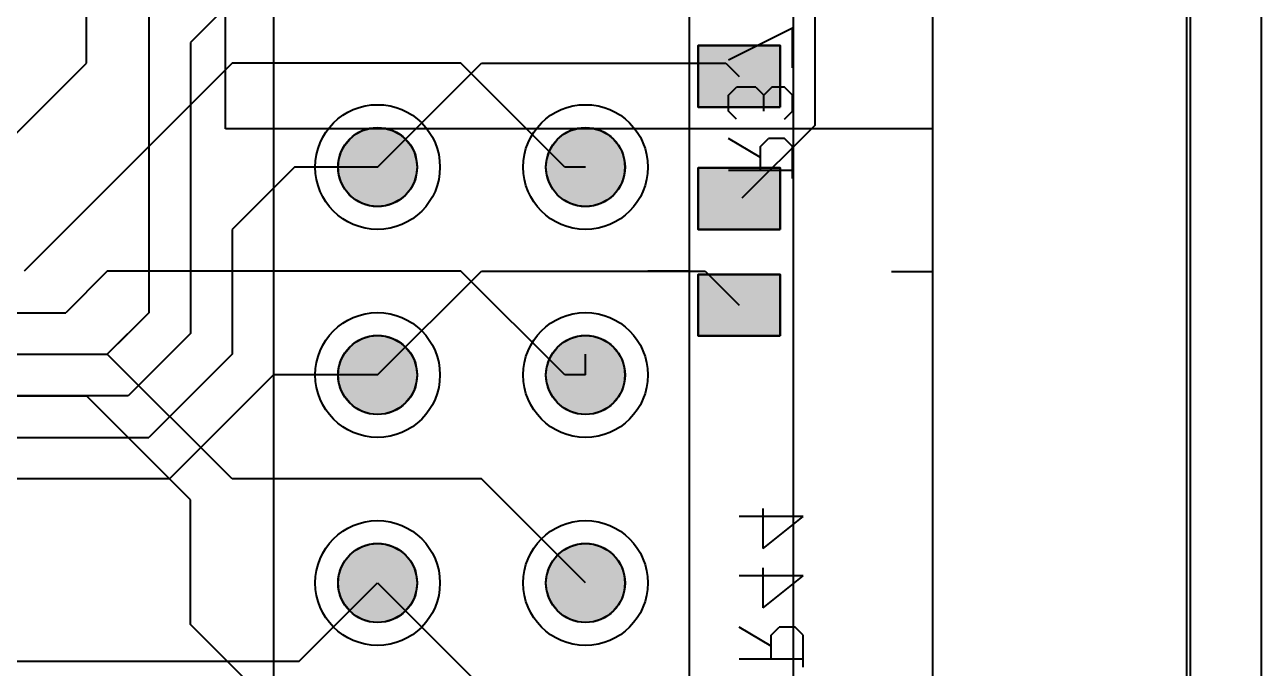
# Model space of a CAD drawing. Header units: millimetres. Extents: x 3 to 131, y 2 to 65.
# Drawn here: x 116.25 to 131.36, y 24.48 to 32.35 of the extents above; entities that cross this region are included whole.
import ezdxf

# ---------------------------------------------------------------- set-up
doc = ezdxf.new("R2010")
doc.units = ezdxf.units.MM
for name, color, linetype in [('bottom_copper', 7, 'Continuous'), ('bottom_silk', 7, 'Continuous'), ('drill_plated', 7, 'Continuous'), ('outline', 7, 'Continuous'), ('top_copper', 7, 'Continuous'), ('top_silk', 7, 'Continuous')]:
    doc.layers.add(name, color=color, linetype=linetype)

msp = doc.modelspace()

# ---------------------------------------------------------------- hatches: boundary and pattern name
at = {"layer": 'bottom_copper', "lineweight": 40}
for points in [[(125.478, 31.34), (124.478, 31.34), (124.478, 32.09), (125.478, 32.09), (125.478, 31.34)], [(121.035, 30.512), (121.008, 30.422), (120.963, 30.338), (120.903, 30.265), (120.83, 30.205), (120.746, 30.161), (120.656, 30.133), (120.562, 30.124), (120.468, 30.133), (120.377, 30.161), (120.294, 30.205), (120.221, 30.265), (120.161, 30.338), (120.116, 30.422), (120.088, 30.512), (120.079, 30.607), (120.088, 30.701), (120.116, 30.791), (120.161, 30.875), (120.221, 30.948), (120.294, 31.008), (120.377, 31.052), (120.468, 31.08), (120.562, 31.089), (120.656, 31.08), (120.746, 31.052), (120.83, 31.008), (120.903, 30.948), (120.963, 30.875), (121.008, 30.791), (121.035, 30.701), (121.044, 30.607), (121.035, 30.512)], [(123.575, 30.512), (123.548, 30.422), (123.503, 30.338), (123.443, 30.265), (123.37, 30.205), (123.286, 30.161), (123.196, 30.133), (123.102, 30.124), (123.008, 30.133), (122.917, 30.161), (122.834, 30.205), (122.761, 30.265), (122.701, 30.338), (122.656, 30.422), (122.628, 30.512), (122.619, 30.607), (122.628, 30.701), (122.656, 30.791), (122.701, 30.875), (122.761, 30.948), (122.834, 31.008), (122.917, 31.052), (123.008, 31.08), (123.102, 31.089), (123.196, 31.08), (123.286, 31.052), (123.37, 31.008), (123.443, 30.948), (123.503, 30.875), (123.548, 30.791), (123.575, 30.701), (123.584, 30.607), (123.575, 30.512)], [(125.478, 29.846), (124.478, 29.846), (124.478, 30.596), (125.478, 30.596), (125.478, 29.846)], [(125.478, 28.546), (124.478, 28.546), (124.478, 29.296), (125.478, 29.296), (125.478, 28.546)], [(121.035, 27.972), (121.008, 27.882), (120.963, 27.798), (120.903, 27.725), (120.83, 27.665), (120.746, 27.621), (120.656, 27.593), (120.562, 27.584), (120.468, 27.593), (120.377, 27.621), (120.294, 27.665), (120.221, 27.725), (120.161, 27.798), (120.116, 27.882), (120.088, 27.972), (120.079, 28.067), (120.088, 28.161), (120.116, 28.251), (120.161, 28.335), (120.221, 28.408), (120.294, 28.468), (120.377, 28.512), (120.468, 28.54), (120.562, 28.549), (120.656, 28.54), (120.746, 28.512), (120.83, 28.468), (120.903, 28.408), (120.963, 28.335), (121.008, 28.251), (121.035, 28.161), (121.044, 28.067), (121.035, 27.972)], [(123.575, 27.972), (123.548, 27.882), (123.503, 27.798), (123.443, 27.725), (123.37, 27.665), (123.286, 27.621), (123.196, 27.593), (123.102, 27.584), (123.008, 27.593), (122.917, 27.621), (122.834, 27.665), (122.761, 27.725), (122.701, 27.798), (122.656, 27.882), (122.628, 27.972), (122.619, 28.067), (122.628, 28.161), (122.656, 28.251), (122.701, 28.335), (122.761, 28.408), (122.834, 28.468), (122.917, 28.512), (123.008, 28.54), (123.102, 28.549), (123.196, 28.54), (123.286, 28.512), (123.37, 28.468), (123.443, 28.408), (123.503, 28.335), (123.548, 28.251), (123.575, 28.161), (123.584, 28.067), (123.575, 27.972)], [(121.035, 25.432), (121.008, 25.342), (120.963, 25.258), (120.903, 25.185), (120.83, 25.125), (120.746, 25.081), (120.656, 25.053), (120.562, 25.044), (120.468, 25.053), (120.377, 25.081), (120.294, 25.125), (120.221, 25.185), (120.161, 25.258), (120.116, 25.342), (120.088, 25.432), (120.079, 25.526), (120.088, 25.621), (120.116, 25.711), (120.161, 25.795), (120.221, 25.868), (120.294, 25.928), (120.377, 25.972), (120.468, 26), (120.562, 26.009), (120.656, 26), (120.746, 25.972), (120.83, 25.928), (120.903, 25.868), (120.963, 25.795), (121.008, 25.711), (121.035, 25.621), (121.044, 25.526), (121.035, 25.432)], [(123.575, 25.432), (123.548, 25.342), (123.503, 25.258), (123.443, 25.185), (123.37, 25.125), (123.286, 25.081), (123.196, 25.053), (123.102, 25.044), (123.008, 25.053), (122.917, 25.081), (122.834, 25.125), (122.761, 25.185), (122.701, 25.258), (122.656, 25.342), (122.628, 25.432), (122.619, 25.526), (122.628, 25.621), (122.656, 25.711), (122.701, 25.795), (122.761, 25.868), (122.834, 25.928), (122.917, 25.972), (123.008, 26), (123.102, 26.009), (123.196, 26), (123.286, 25.972), (123.37, 25.928), (123.443, 25.868), (123.503, 25.795), (123.548, 25.711), (123.575, 25.621), (123.584, 25.526), (123.575, 25.432)]]:
    msp.add_hatch(color=7, dxfattribs=at).paths.add_polyline_path(points, flags=0)
at = {"layer": 'drill_plated', "lineweight": 40}
for points in [[(121.035, 30.512), (121.008, 30.422), (120.963, 30.338), (120.903, 30.265), (120.83, 30.205), (120.746, 30.161), (120.656, 30.133), (120.562, 30.124), (120.468, 30.133), (120.377, 30.161), (120.294, 30.205), (120.221, 30.265), (120.161, 30.338), (120.116, 30.422), (120.088, 30.512), (120.079, 30.607), (120.088, 30.701), (120.116, 30.791), (120.161, 30.875), (120.221, 30.948), (120.294, 31.008), (120.377, 31.052), (120.468, 31.08), (120.562, 31.089), (120.656, 31.08), (120.746, 31.052), (120.83, 31.008), (120.903, 30.948), (120.963, 30.875), (121.008, 30.791), (121.035, 30.701), (121.044, 30.607), (121.035, 30.512)], [(123.575, 30.512), (123.548, 30.422), (123.503, 30.338), (123.443, 30.265), (123.37, 30.205), (123.286, 30.161), (123.196, 30.133), (123.102, 30.124), (123.008, 30.133), (122.917, 30.161), (122.834, 30.205), (122.761, 30.265), (122.701, 30.338), (122.656, 30.422), (122.628, 30.512), (122.619, 30.607), (122.628, 30.701), (122.656, 30.791), (122.701, 30.875), (122.761, 30.948), (122.834, 31.008), (122.917, 31.052), (123.008, 31.08), (123.102, 31.089), (123.196, 31.08), (123.286, 31.052), (123.37, 31.008), (123.443, 30.948), (123.503, 30.875), (123.548, 30.791), (123.575, 30.701), (123.584, 30.607), (123.575, 30.512)], [(121.035, 27.972), (121.008, 27.882), (120.963, 27.798), (120.903, 27.725), (120.83, 27.665), (120.746, 27.621), (120.656, 27.593), (120.562, 27.584), (120.468, 27.593), (120.377, 27.621), (120.294, 27.665), (120.221, 27.725), (120.161, 27.798), (120.116, 27.882), (120.088, 27.972), (120.079, 28.067), (120.088, 28.161), (120.116, 28.251), (120.161, 28.335), (120.221, 28.408), (120.294, 28.468), (120.377, 28.512), (120.468, 28.54), (120.562, 28.549), (120.656, 28.54), (120.746, 28.512), (120.83, 28.468), (120.903, 28.408), (120.963, 28.335), (121.008, 28.251), (121.035, 28.161), (121.044, 28.067), (121.035, 27.972)], [(123.575, 27.972), (123.548, 27.882), (123.503, 27.798), (123.443, 27.725), (123.37, 27.665), (123.286, 27.621), (123.196, 27.593), (123.102, 27.584), (123.008, 27.593), (122.917, 27.621), (122.834, 27.665), (122.761, 27.725), (122.701, 27.798), (122.656, 27.882), (122.628, 27.972), (122.619, 28.067), (122.628, 28.161), (122.656, 28.251), (122.701, 28.335), (122.761, 28.408), (122.834, 28.468), (122.917, 28.512), (123.008, 28.54), (123.102, 28.549), (123.196, 28.54), (123.286, 28.512), (123.37, 28.468), (123.443, 28.408), (123.503, 28.335), (123.548, 28.251), (123.575, 28.161), (123.584, 28.067), (123.575, 27.972)], [(121.035, 25.432), (121.008, 25.342), (120.963, 25.258), (120.903, 25.185), (120.83, 25.125), (120.746, 25.081), (120.656, 25.053), (120.562, 25.044), (120.468, 25.053), (120.377, 25.081), (120.294, 25.125), (120.221, 25.185), (120.161, 25.258), (120.116, 25.342), (120.088, 25.432), (120.079, 25.526), (120.088, 25.621), (120.116, 25.711), (120.161, 25.795), (120.221, 25.868), (120.294, 25.928), (120.377, 25.972), (120.468, 26), (120.562, 26.009), (120.656, 26), (120.746, 25.972), (120.83, 25.928), (120.903, 25.868), (120.963, 25.795), (121.008, 25.711), (121.035, 25.621), (121.044, 25.526), (121.035, 25.432)], [(123.575, 25.432), (123.548, 25.342), (123.503, 25.258), (123.443, 25.185), (123.37, 25.125), (123.286, 25.081), (123.196, 25.053), (123.102, 25.044), (123.008, 25.053), (122.917, 25.081), (122.834, 25.125), (122.761, 25.185), (122.701, 25.258), (122.656, 25.342), (122.628, 25.432), (122.619, 25.526), (122.628, 25.621), (122.656, 25.711), (122.701, 25.795), (122.761, 25.868), (122.834, 25.928), (122.917, 25.972), (123.008, 26), (123.102, 26.009), (123.196, 26), (123.286, 25.972), (123.37, 25.928), (123.443, 25.868), (123.503, 25.795), (123.548, 25.711), (123.575, 25.621), (123.584, 25.526), (123.575, 25.432)]]:
    msp.add_hatch(color=7, dxfattribs=at).paths.add_polyline_path(points, flags=0)
at = {"layer": 'top_copper', "lineweight": 40}
for points in [[(121.035, 30.512), (121.008, 30.422), (120.963, 30.338), (120.903, 30.265), (120.83, 30.205), (120.746, 30.161), (120.656, 30.133), (120.562, 30.124), (120.468, 30.133), (120.377, 30.161), (120.294, 30.205), (120.221, 30.265), (120.161, 30.338), (120.116, 30.422), (120.088, 30.512), (120.079, 30.607), (120.088, 30.701), (120.116, 30.791), (120.161, 30.875), (120.221, 30.948), (120.294, 31.008), (120.377, 31.052), (120.468, 31.08), (120.562, 31.089), (120.656, 31.08), (120.746, 31.052), (120.83, 31.008), (120.903, 30.948), (120.963, 30.875), (121.008, 30.791), (121.035, 30.701), (121.044, 30.607), (121.035, 30.512)], [(123.575, 30.512), (123.548, 30.422), (123.503, 30.338), (123.443, 30.265), (123.37, 30.205), (123.286, 30.161), (123.196, 30.133), (123.102, 30.124), (123.008, 30.133), (122.917, 30.161), (122.834, 30.205), (122.761, 30.265), (122.701, 30.338), (122.656, 30.422), (122.628, 30.512), (122.619, 30.607), (122.628, 30.701), (122.656, 30.791), (122.701, 30.875), (122.761, 30.948), (122.834, 31.008), (122.917, 31.052), (123.008, 31.08), (123.102, 31.089), (123.196, 31.08), (123.286, 31.052), (123.37, 31.008), (123.443, 30.948), (123.503, 30.875), (123.548, 30.791), (123.575, 30.701), (123.584, 30.607), (123.575, 30.512)], [(121.035, 27.972), (121.008, 27.882), (120.963, 27.798), (120.903, 27.725), (120.83, 27.665), (120.746, 27.621), (120.656, 27.593), (120.562, 27.584), (120.468, 27.593), (120.377, 27.621), (120.294, 27.665), (120.221, 27.725), (120.161, 27.798), (120.116, 27.882), (120.088, 27.972), (120.079, 28.067), (120.088, 28.161), (120.116, 28.251), (120.161, 28.335), (120.221, 28.408), (120.294, 28.468), (120.377, 28.512), (120.468, 28.54), (120.562, 28.549), (120.656, 28.54), (120.746, 28.512), (120.83, 28.468), (120.903, 28.408), (120.963, 28.335), (121.008, 28.251), (121.035, 28.161), (121.044, 28.067), (121.035, 27.972)], [(123.575, 27.972), (123.548, 27.882), (123.503, 27.798), (123.443, 27.725), (123.37, 27.665), (123.286, 27.621), (123.196, 27.593), (123.102, 27.584), (123.008, 27.593), (122.917, 27.621), (122.834, 27.665), (122.761, 27.725), (122.701, 27.798), (122.656, 27.882), (122.628, 27.972), (122.619, 28.067), (122.628, 28.161), (122.656, 28.251), (122.701, 28.335), (122.761, 28.408), (122.834, 28.468), (122.917, 28.512), (123.008, 28.54), (123.102, 28.549), (123.196, 28.54), (123.286, 28.512), (123.37, 28.468), (123.443, 28.408), (123.503, 28.335), (123.548, 28.251), (123.575, 28.161), (123.584, 28.067), (123.575, 27.972)], [(121.035, 25.432), (121.008, 25.342), (120.963, 25.258), (120.903, 25.185), (120.83, 25.125), (120.746, 25.081), (120.656, 25.053), (120.562, 25.044), (120.468, 25.053), (120.377, 25.081), (120.294, 25.125), (120.221, 25.185), (120.161, 25.258), (120.116, 25.342), (120.088, 25.432), (120.079, 25.526), (120.088, 25.621), (120.116, 25.711), (120.161, 25.795), (120.221, 25.868), (120.294, 25.928), (120.377, 25.972), (120.468, 26), (120.562, 26.009), (120.656, 26), (120.746, 25.972), (120.83, 25.928), (120.903, 25.868), (120.963, 25.795), (121.008, 25.711), (121.035, 25.621), (121.044, 25.526), (121.035, 25.432)], [(123.575, 25.432), (123.548, 25.342), (123.503, 25.258), (123.443, 25.185), (123.37, 25.125), (123.286, 25.081), (123.196, 25.053), (123.102, 25.044), (123.008, 25.053), (122.917, 25.081), (122.834, 25.125), (122.761, 25.185), (122.701, 25.258), (122.656, 25.342), (122.628, 25.432), (122.619, 25.526), (122.628, 25.621), (122.656, 25.711), (122.701, 25.795), (122.761, 25.868), (122.834, 25.928), (122.917, 25.972), (123.008, 26), (123.102, 26.009), (123.196, 26), (123.286, 25.972), (123.37, 25.928), (123.443, 25.868), (123.503, 25.795), (123.548, 25.711), (123.575, 25.621), (123.584, 25.526), (123.575, 25.432)]]:
    msp.add_hatch(color=7, dxfattribs=at).paths.add_polyline_path(points, flags=0)

# ---------------------------------------------------------------- linework, layer by layer
at = {"layer": 'bottom_copper', "color": 7, "lineweight": 40}
for p, q in [((117.006, 31.877), (117.006, 40.259)), ((125.902, 39.37), (125.902, 31.114)), ((117.768, 34.163), (117.768, 28.828)), ((119.292, 33.147), (118.276, 32.13)), ((118.276, 32.13), (118.276, 28.575)), ((124.478, 32.09), (124.478, 31.34)), ((125.478, 32.09), (124.478, 32.09)), ((125.478, 31.34), (125.478, 32.09)), ((114.907, 29.778), (117.006, 31.877)), ((120.562, 30.607), (121.832, 31.877)), ((121.832, 31.877), (124.816, 31.877)), ((124.816, 31.877), (124.978, 31.715)), ((124.816, 31.877), (124.975, 31.718)), ((124.478, 31.34), (125.478, 31.34)), ((125.902, 31.114), (125.013, 30.226)), ((119.546, 30.607), (118.784, 29.845)), ((120.562, 30.607), (119.546, 30.607)), ((124.478, 30.596), (124.478, 29.846)), ((125.478, 30.596), (124.478, 30.596)), ((125.478, 29.846), (125.478, 30.596)), ((118.784, 29.845), (118.784, 28.32)), ((124.478, 29.846), (125.478, 29.846)), ((120.562, 28.067), (121.832, 29.337)), ((121.832, 29.337), (124.562, 29.337)), ((124.562, 29.337), (124.978, 28.921)), ((124.478, 29.296), (124.478, 28.546)), ((125.478, 29.296), (124.478, 29.296)), ((125.478, 28.546), (125.478, 29.296)), ((117.768, 28.828), (117.26, 28.32)), ((117.26, 28.32), (117.514, 28.575)), ((118.276, 28.575), (117.514, 27.812)), ((124.478, 28.546), (125.478, 28.546)), ((112.942, 28.32), (117.26, 28.32)), ((118.784, 28.32), (117.768, 27.305)), ((118.022, 26.797), (119.292, 28.067)), ((120.562, 28.067), (119.292, 28.067)), ((117.514, 27.812), (111.672, 27.812)), ((111.164, 27.305), (117.768, 27.305)), ((118.022, 26.797), (110.656, 26.797)), ((119.606, 24.571), (120.562, 25.526)), ((120.562, 25.526), (121.832, 24.256)), ((113.802, 24.571), (119.606, 24.571))]:
    msp.add_line(p, q, dxfattribs=at)
for points in [[(125.478, 31.34), (124.478, 31.34), (124.478, 32.09), (125.478, 32.09), (125.478, 31.34)], [(121.035, 30.512), (121.008, 30.422), (120.963, 30.338), (120.903, 30.265), (120.83, 30.205), (120.746, 30.161), (120.656, 30.133), (120.562, 30.124), (120.468, 30.133), (120.377, 30.161), (120.294, 30.205), (120.221, 30.265), (120.161, 30.338), (120.116, 30.422), (120.088, 30.512), (120.079, 30.607), (120.088, 30.701), (120.116, 30.791), (120.161, 30.875), (120.221, 30.948), (120.294, 31.008), (120.377, 31.052), (120.468, 31.08), (120.562, 31.089), (120.656, 31.08), (120.746, 31.052), (120.83, 31.008), (120.903, 30.948), (120.963, 30.875), (121.008, 30.791), (121.035, 30.701), (121.044, 30.607), (121.035, 30.512)], [(123.575, 30.512), (123.548, 30.422), (123.503, 30.338), (123.443, 30.265), (123.37, 30.205), (123.286, 30.161), (123.196, 30.133), (123.102, 30.124), (123.008, 30.133), (122.917, 30.161), (122.834, 30.205), (122.761, 30.265), (122.701, 30.338), (122.656, 30.422), (122.628, 30.512), (122.619, 30.607), (122.628, 30.701), (122.656, 30.791), (122.701, 30.875), (122.761, 30.948), (122.834, 31.008), (122.917, 31.052), (123.008, 31.08), (123.102, 31.089), (123.196, 31.08), (123.286, 31.052), (123.37, 31.008), (123.443, 30.948), (123.503, 30.875), (123.548, 30.791), (123.575, 30.701), (123.584, 30.607), (123.575, 30.512)], [(125.478, 29.846), (124.478, 29.846), (124.478, 30.596), (125.478, 30.596), (125.478, 29.846)], [(125.478, 28.546), (124.478, 28.546), (124.478, 29.296), (125.478, 29.296), (125.478, 28.546)], [(121.035, 27.972), (121.008, 27.882), (120.963, 27.798), (120.903, 27.725), (120.83, 27.665), (120.746, 27.621), (120.656, 27.593), (120.562, 27.584), (120.468, 27.593), (120.377, 27.621), (120.294, 27.665), (120.221, 27.725), (120.161, 27.798), (120.116, 27.882), (120.088, 27.972), (120.079, 28.067), (120.088, 28.161), (120.116, 28.251), (120.161, 28.335), (120.221, 28.408), (120.294, 28.468), (120.377, 28.512), (120.468, 28.54), (120.562, 28.549), (120.656, 28.54), (120.746, 28.512), (120.83, 28.468), (120.903, 28.408), (120.963, 28.335), (121.008, 28.251), (121.035, 28.161), (121.044, 28.067), (121.035, 27.972)], [(123.575, 27.972), (123.548, 27.882), (123.503, 27.798), (123.443, 27.725), (123.37, 27.665), (123.286, 27.621), (123.196, 27.593), (123.102, 27.584), (123.008, 27.593), (122.917, 27.621), (122.834, 27.665), (122.761, 27.725), (122.701, 27.798), (122.656, 27.882), (122.628, 27.972), (122.619, 28.067), (122.628, 28.161), (122.656, 28.251), (122.701, 28.335), (122.761, 28.408), (122.834, 28.468), (122.917, 28.512), (123.008, 28.54), (123.102, 28.549), (123.196, 28.54), (123.286, 28.512), (123.37, 28.468), (123.443, 28.408), (123.503, 28.335), (123.548, 28.251), (123.575, 28.161), (123.584, 28.067), (123.575, 27.972)], [(121.035, 25.432), (121.008, 25.342), (120.963, 25.258), (120.903, 25.185), (120.83, 25.125), (120.746, 25.081), (120.656, 25.053), (120.562, 25.044), (120.468, 25.053), (120.377, 25.081), (120.294, 25.125), (120.221, 25.185), (120.161, 25.258), (120.116, 25.342), (120.088, 25.432), (120.079, 25.526), (120.088, 25.621), (120.116, 25.711), (120.161, 25.795), (120.221, 25.868), (120.294, 25.928), (120.377, 25.972), (120.468, 26), (120.562, 26.009), (120.656, 26), (120.746, 25.972), (120.83, 25.928), (120.903, 25.868), (120.963, 25.795), (121.008, 25.711), (121.035, 25.621), (121.044, 25.526), (121.035, 25.432)], [(123.575, 25.432), (123.548, 25.342), (123.503, 25.258), (123.443, 25.185), (123.37, 25.125), (123.286, 25.081), (123.196, 25.053), (123.102, 25.044), (123.008, 25.053), (122.917, 25.081), (122.834, 25.125), (122.761, 25.185), (122.701, 25.258), (122.656, 25.342), (122.628, 25.432), (122.619, 25.526), (122.628, 25.621), (122.656, 25.711), (122.701, 25.795), (122.761, 25.868), (122.834, 25.928), (122.917, 25.972), (123.008, 26), (123.102, 26.009), (123.196, 26), (123.286, 25.972), (123.37, 25.928), (123.443, 25.868), (123.503, 25.795), (123.548, 25.711), (123.575, 25.621), (123.584, 25.526), (123.575, 25.432)]]:
    msp.add_lwpolyline(points, close=True, dxfattribs=at)
for centre, major_axis in [((120.562, 30.607), (0.762, 0)), ((123.102, 30.607), (0.762, 0)), ((120.562, 30.607), (0.483, 0)), ((123.102, 30.607), (0.483, 0)), ((120.562, 28.067), (0.762, 0)), ((123.102, 28.067), (0.762, 0)), ((120.562, 28.067), (0.483, 0)), ((123.102, 28.067), (0.483, 0)), ((120.562, 25.526), (0.762, 0)), ((123.102, 25.526), (0.762, 0)), ((120.562, 25.526), (0.483, 0)), ((123.102, 25.526), (0.483, 0))]:
    msp.add_ellipse(centre, major_axis=major_axis, ratio=1, dxfattribs=at)
at = {"layer": 'bottom_silk', "color": 7, "lineweight": 40}
for p, q in [((130.446, 2.293), (130.446, 65.293)), ((130.494, 2.876), (130.494, 55.876)), ((124.849, 31.916), (125.632, 32.307)), ((125.632, 31.818), (125.632, 32.307)), ((124.849, 31.485), (124.947, 31.583)), ((125.182, 31.583), (124.947, 31.583)), ((125.182, 31.583), (125.28, 31.485)), ((125.377, 31.583), (125.28, 31.485)), ((125.534, 31.583), (125.377, 31.583)), ((125.632, 31.485), (125.534, 31.583)), ((124.849, 31.29), (124.849, 31.485)), ((125.28, 31.29), (125.28, 31.485)), ((125.632, 31.29), (125.632, 31.485)), ((124.947, 31.192), (124.849, 31.29)), ((125.534, 31.192), (125.632, 31.29)), ((125.241, 30.723), (124.849, 30.957)), ((125.241, 30.86), (125.338, 30.957)), ((125.241, 30.566), (125.241, 30.86)), ((125.534, 30.957), (125.338, 30.957)), ((125.632, 30.86), (125.534, 30.957)), ((125.632, 30.468), (125.632, 30.86)), ((125.632, 30.566), (124.849, 30.566)), ((125.271, 25.946), (125.271, 26.435)), ((125.76, 26.337), (124.978, 26.337)), ((125.271, 25.946), (125.76, 26.337)), ((125.271, 25.222), (125.271, 25.711)), ((125.76, 25.613), (124.978, 25.613)), ((125.271, 25.222), (125.76, 25.613)), ((125.369, 24.753), (124.978, 24.988)), ((125.369, 24.89), (125.467, 24.988)), ((125.662, 24.988), (125.467, 24.988)), ((125.76, 24.89), (125.662, 24.988)), ((125.369, 24.596), (125.369, 24.89)), ((125.76, 24.499), (125.76, 24.89)), ((125.76, 24.596), (124.978, 24.596))]:
    msp.add_line(p, q, dxfattribs=at)
at = {"layer": 'drill_plated', "color": 7, "lineweight": 40}
for points in [[(121.035, 30.512), (121.008, 30.422), (120.963, 30.338), (120.903, 30.265), (120.83, 30.205), (120.746, 30.161), (120.656, 30.133), (120.562, 30.124), (120.468, 30.133), (120.377, 30.161), (120.294, 30.205), (120.221, 30.265), (120.161, 30.338), (120.116, 30.422), (120.088, 30.512), (120.079, 30.607), (120.088, 30.701), (120.116, 30.791), (120.161, 30.875), (120.221, 30.948), (120.294, 31.008), (120.377, 31.052), (120.468, 31.08), (120.562, 31.089), (120.656, 31.08), (120.746, 31.052), (120.83, 31.008), (120.903, 30.948), (120.963, 30.875), (121.008, 30.791), (121.035, 30.701), (121.044, 30.607), (121.035, 30.512)], [(123.575, 30.512), (123.548, 30.422), (123.503, 30.338), (123.443, 30.265), (123.37, 30.205), (123.286, 30.161), (123.196, 30.133), (123.102, 30.124), (123.008, 30.133), (122.917, 30.161), (122.834, 30.205), (122.761, 30.265), (122.701, 30.338), (122.656, 30.422), (122.628, 30.512), (122.619, 30.607), (122.628, 30.701), (122.656, 30.791), (122.701, 30.875), (122.761, 30.948), (122.834, 31.008), (122.917, 31.052), (123.008, 31.08), (123.102, 31.089), (123.196, 31.08), (123.286, 31.052), (123.37, 31.008), (123.443, 30.948), (123.503, 30.875), (123.548, 30.791), (123.575, 30.701), (123.584, 30.607), (123.575, 30.512)], [(121.035, 27.972), (121.008, 27.882), (120.963, 27.798), (120.903, 27.725), (120.83, 27.665), (120.746, 27.621), (120.656, 27.593), (120.562, 27.584), (120.468, 27.593), (120.377, 27.621), (120.294, 27.665), (120.221, 27.725), (120.161, 27.798), (120.116, 27.882), (120.088, 27.972), (120.079, 28.067), (120.088, 28.161), (120.116, 28.251), (120.161, 28.335), (120.221, 28.408), (120.294, 28.468), (120.377, 28.512), (120.468, 28.54), (120.562, 28.549), (120.656, 28.54), (120.746, 28.512), (120.83, 28.468), (120.903, 28.408), (120.963, 28.335), (121.008, 28.251), (121.035, 28.161), (121.044, 28.067), (121.035, 27.972)], [(123.575, 27.972), (123.548, 27.882), (123.503, 27.798), (123.443, 27.725), (123.37, 27.665), (123.286, 27.621), (123.196, 27.593), (123.102, 27.584), (123.008, 27.593), (122.917, 27.621), (122.834, 27.665), (122.761, 27.725), (122.701, 27.798), (122.656, 27.882), (122.628, 27.972), (122.619, 28.067), (122.628, 28.161), (122.656, 28.251), (122.701, 28.335), (122.761, 28.408), (122.834, 28.468), (122.917, 28.512), (123.008, 28.54), (123.102, 28.549), (123.196, 28.54), (123.286, 28.512), (123.37, 28.468), (123.443, 28.408), (123.503, 28.335), (123.548, 28.251), (123.575, 28.161), (123.584, 28.067), (123.575, 27.972)], [(121.035, 25.432), (121.008, 25.342), (120.963, 25.258), (120.903, 25.185), (120.83, 25.125), (120.746, 25.081), (120.656, 25.053), (120.562, 25.044), (120.468, 25.053), (120.377, 25.081), (120.294, 25.125), (120.221, 25.185), (120.161, 25.258), (120.116, 25.342), (120.088, 25.432), (120.079, 25.526), (120.088, 25.621), (120.116, 25.711), (120.161, 25.795), (120.221, 25.868), (120.294, 25.928), (120.377, 25.972), (120.468, 26), (120.562, 26.009), (120.656, 26), (120.746, 25.972), (120.83, 25.928), (120.903, 25.868), (120.963, 25.795), (121.008, 25.711), (121.035, 25.621), (121.044, 25.526), (121.035, 25.432)], [(123.575, 25.432), (123.548, 25.342), (123.503, 25.258), (123.443, 25.185), (123.37, 25.125), (123.286, 25.081), (123.196, 25.053), (123.102, 25.044), (123.008, 25.053), (122.917, 25.081), (122.834, 25.125), (122.761, 25.185), (122.701, 25.258), (122.656, 25.342), (122.628, 25.432), (122.619, 25.526), (122.628, 25.621), (122.656, 25.711), (122.701, 25.795), (122.761, 25.868), (122.834, 25.928), (122.917, 25.972), (123.008, 26), (123.102, 26.009), (123.196, 26), (123.286, 25.972), (123.37, 25.928), (123.443, 25.868), (123.503, 25.795), (123.548, 25.711), (123.575, 25.621), (123.584, 25.526), (123.575, 25.432)]]:
    msp.add_lwpolyline(points, close=True, dxfattribs=at)
for centre in [(120.562, 30.607), (123.102, 30.607), (120.562, 28.067), (123.102, 28.067), (120.562, 25.526), (123.102, 25.526)]:
    msp.add_ellipse(centre, major_axis=(0.483, 0), ratio=1, dxfattribs=at)
at = {"layer": 'outline', "color": 7, "lineweight": 40}
msp.add_line((130.446, 2.293), (130.446, 65.293), dxfattribs=at)
at = {"layer": 'top_copper', "color": 7, "lineweight": 40}
for p, q in [((125.642, 9.778), (125.642, 37.718)), ((118.784, 31.877), (116.244, 29.337)), ((121.578, 31.877), (118.784, 31.877)), ((122.848, 30.607), (121.578, 31.877)), ((123.102, 30.607), (122.848, 30.607)), ((117.26, 29.337), (116.752, 28.828)), ((121.578, 29.337), (117.26, 29.337)), ((122.848, 28.067), (121.578, 29.337)), ((103.798, 28.828), (116.752, 28.828)), ((104.052, 28.32), (117.26, 28.32)), ((118.784, 26.797), (117.26, 28.32)), ((123.102, 28.067), (123.102, 28.32)), ((123.102, 28.067), (122.848, 28.067)), ((104.306, 27.812), (117.006, 27.812)), ((118.276, 26.543), (117.006, 27.812)), ((121.832, 26.797), (118.784, 26.797)), ((123.102, 25.526), (121.832, 26.797)), ((118.276, 25.018), (118.276, 26.543)), ((119.038, 24.256), (118.276, 25.018))]:
    msp.add_line(p, q, dxfattribs=at)
for points in [[(121.035, 30.512), (121.008, 30.422), (120.963, 30.338), (120.903, 30.265), (120.83, 30.205), (120.746, 30.161), (120.656, 30.133), (120.562, 30.124), (120.468, 30.133), (120.377, 30.161), (120.294, 30.205), (120.221, 30.265), (120.161, 30.338), (120.116, 30.422), (120.088, 30.512), (120.079, 30.607), (120.088, 30.701), (120.116, 30.791), (120.161, 30.875), (120.221, 30.948), (120.294, 31.008), (120.377, 31.052), (120.468, 31.08), (120.562, 31.089), (120.656, 31.08), (120.746, 31.052), (120.83, 31.008), (120.903, 30.948), (120.963, 30.875), (121.008, 30.791), (121.035, 30.701), (121.044, 30.607), (121.035, 30.512)], [(123.575, 30.512), (123.548, 30.422), (123.503, 30.338), (123.443, 30.265), (123.37, 30.205), (123.286, 30.161), (123.196, 30.133), (123.102, 30.124), (123.008, 30.133), (122.917, 30.161), (122.834, 30.205), (122.761, 30.265), (122.701, 30.338), (122.656, 30.422), (122.628, 30.512), (122.619, 30.607), (122.628, 30.701), (122.656, 30.791), (122.701, 30.875), (122.761, 30.948), (122.834, 31.008), (122.917, 31.052), (123.008, 31.08), (123.102, 31.089), (123.196, 31.08), (123.286, 31.052), (123.37, 31.008), (123.443, 30.948), (123.503, 30.875), (123.548, 30.791), (123.575, 30.701), (123.584, 30.607), (123.575, 30.512)], [(121.035, 27.972), (121.008, 27.882), (120.963, 27.798), (120.903, 27.725), (120.83, 27.665), (120.746, 27.621), (120.656, 27.593), (120.562, 27.584), (120.468, 27.593), (120.377, 27.621), (120.294, 27.665), (120.221, 27.725), (120.161, 27.798), (120.116, 27.882), (120.088, 27.972), (120.079, 28.067), (120.088, 28.161), (120.116, 28.251), (120.161, 28.335), (120.221, 28.408), (120.294, 28.468), (120.377, 28.512), (120.468, 28.54), (120.562, 28.549), (120.656, 28.54), (120.746, 28.512), (120.83, 28.468), (120.903, 28.408), (120.963, 28.335), (121.008, 28.251), (121.035, 28.161), (121.044, 28.067), (121.035, 27.972)], [(123.575, 27.972), (123.548, 27.882), (123.503, 27.798), (123.443, 27.725), (123.37, 27.665), (123.286, 27.621), (123.196, 27.593), (123.102, 27.584), (123.008, 27.593), (122.917, 27.621), (122.834, 27.665), (122.761, 27.725), (122.701, 27.798), (122.656, 27.882), (122.628, 27.972), (122.619, 28.067), (122.628, 28.161), (122.656, 28.251), (122.701, 28.335), (122.761, 28.408), (122.834, 28.468), (122.917, 28.512), (123.008, 28.54), (123.102, 28.549), (123.196, 28.54), (123.286, 28.512), (123.37, 28.468), (123.443, 28.408), (123.503, 28.335), (123.548, 28.251), (123.575, 28.161), (123.584, 28.067), (123.575, 27.972)], [(121.035, 25.432), (121.008, 25.342), (120.963, 25.258), (120.903, 25.185), (120.83, 25.125), (120.746, 25.081), (120.656, 25.053), (120.562, 25.044), (120.468, 25.053), (120.377, 25.081), (120.294, 25.125), (120.221, 25.185), (120.161, 25.258), (120.116, 25.342), (120.088, 25.432), (120.079, 25.526), (120.088, 25.621), (120.116, 25.711), (120.161, 25.795), (120.221, 25.868), (120.294, 25.928), (120.377, 25.972), (120.468, 26), (120.562, 26.009), (120.656, 26), (120.746, 25.972), (120.83, 25.928), (120.903, 25.868), (120.963, 25.795), (121.008, 25.711), (121.035, 25.621), (121.044, 25.526), (121.035, 25.432)], [(123.575, 25.432), (123.548, 25.342), (123.503, 25.258), (123.443, 25.185), (123.37, 25.125), (123.286, 25.081), (123.196, 25.053), (123.102, 25.044), (123.008, 25.053), (122.917, 25.081), (122.834, 25.125), (122.761, 25.185), (122.701, 25.258), (122.656, 25.342), (122.628, 25.432), (122.619, 25.526), (122.628, 25.621), (122.656, 25.711), (122.701, 25.795), (122.761, 25.868), (122.834, 25.928), (122.917, 25.972), (123.008, 26), (123.102, 26.009), (123.196, 26), (123.286, 25.972), (123.37, 25.928), (123.443, 25.868), (123.503, 25.795), (123.548, 25.711), (123.575, 25.621), (123.584, 25.526), (123.575, 25.432)]]:
    msp.add_lwpolyline(points, close=True, dxfattribs=at)
for centre, major_axis in [((120.562, 30.607), (0.762, 0)), ((123.102, 30.607), (0.762, 0)), ((120.562, 30.607), (0.483, 0)), ((123.102, 30.607), (0.483, 0)), ((120.562, 28.067), (0.762, 0)), ((123.102, 28.067), (0.762, 0)), ((120.562, 28.067), (0.483, 0)), ((123.102, 28.067), (0.483, 0)), ((120.562, 25.526), (0.762, 0)), ((123.102, 25.526), (0.762, 0)), ((120.562, 25.526), (0.483, 0)), ((123.102, 25.526), (0.483, 0))]:
    msp.add_ellipse(centre, major_axis=major_axis, ratio=1, dxfattribs=at)
at = {"layer": 'top_silk', "color": 7, "lineweight": 40}
for p, q in [((130.446, 2.293), (130.446, 65.293)), ((127.34, 55.966), (127.34, 2.626)), ((130.494, 2.876), (130.494, 55.876)), ((119.292, 52.197), (119.292, 14.097)), ((124.372, 14.097), (124.372, 52.197)), ((131.357, 52.197), (131.357, 14.097)), ((118.704, 31.074), (118.704, 47.33)), ((127.34, 31.074), (118.704, 31.074)), ((124.372, 29.337), (123.864, 29.337)), ((127.34, 29.326), (126.84, 29.326))]:
    msp.add_line(p, q, dxfattribs=at)

doc.saveas('drawing.dxf')
